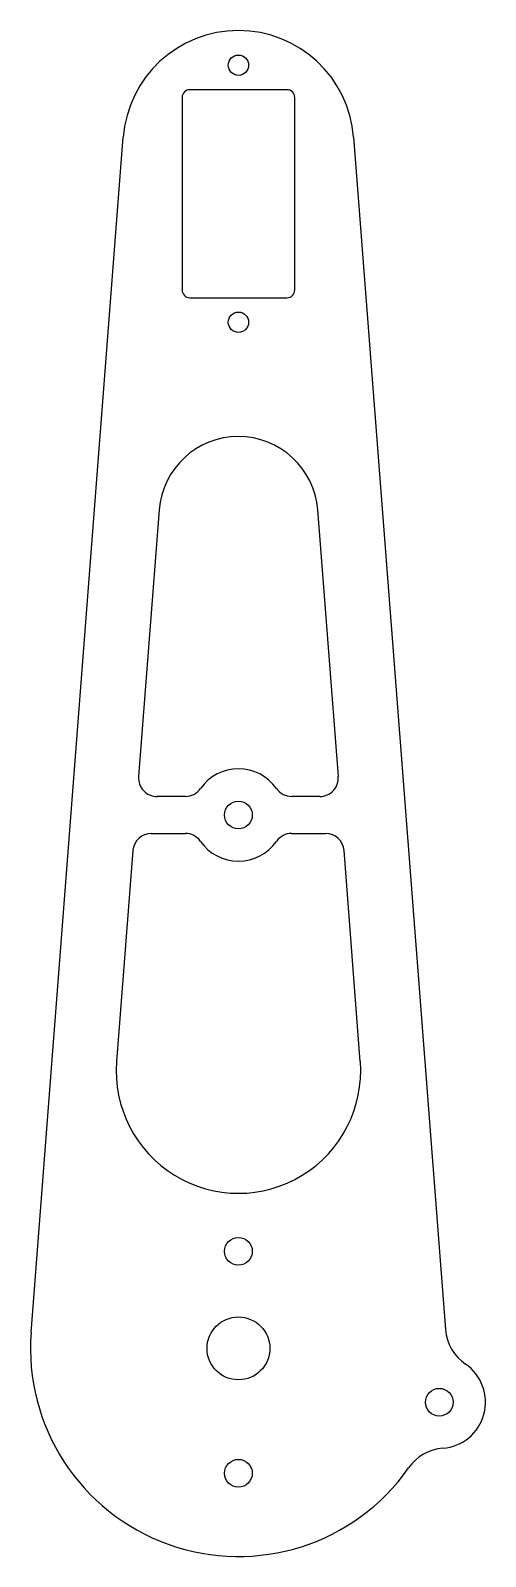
# Model space of a CAD drawing. Header units: millimetres. Extents: x -43 to 6, y -4 to 161.
import ezdxf

# ---------------------------------------------------------------- set-up
doc = ezdxf.new("R2010")
doc.units = ezdxf.units.MM

msp = doc.modelspace()

# ---------------------------------------------------------------- linework, layer by layer
at = {"color": 7, "linetype": 'Continuous', "lineweight": 25}
for p, q in [((-26.89, 154.04), (-26.89, 133.24)), ((-15.54, 154.89), (-26.04, 154.89)), ((-14.69, 133.24), (-14.69, 154.04)), ((-43.22, 20.52), (-33.25, 149.75)), ((-8.33, 149.75), (1.62, 20.82)), ((-26.04, 132.39), (-15.54, 132.39)), ((-29.37, 109.45), (-31.6, 80.63)), ((-9.98, 80.63), (-12.21, 109.45)), ((-26.53, 78.47), (-29.6, 78.47)), ((-11.98, 78.47), (-15.04, 78.47)), ((-30.22, 74.47), (-26.53, 74.47)), ((-15.04, 74.47), (-11.36, 74.47)), ((-32.22, 72.63), (-33.98, 49.81)), ((-7.6, 49.81), (-9.36, 72.63))]:
    msp.add_line(p, q, dxfattribs=at)
for centre, radius in [((-20.79, 157.54), 1.1), ((-20.79, 129.74), 1.1), ((-20.79, 76.47), 1.5), ((-20.79, 29.29), 1.5), ((-20.79, 18.79), 3.4), ((0.94, 12.97), 1.5), ((-20.79, 5.29), 1.5)]:
    msp.add_circle(centre, radius, dxfattribs=at)
for centre, radius, start, end in [((-20.79, 148.79), 12.5, 4.4117, 175.5883), ((-26.04, 154.04), 0.85, 90, 180), ((-15.54, 154.04), 0.85, 0, 90), ((-26.04, 133.24), 0.85, 180, 270), ((-15.54, 133.24), 0.85, 270, 0), ((-20.79, 108.79), 8.6, 4.4249, 175.5751), ((-20.79, 76.47), 5, 34.8499, 145.1501), ((-29.6, 80.47), 2, 175.5751, 270), ((-26.53, 80.47), 2, 270, 325.1501), ((-15.04, 80.47), 2, 214.8499, 270), ((-11.98, 80.47), 2, 270, 4.4249), ((-30.22, 72.47), 2, 90, 175.5751), ((-26.53, 72.47), 2, 34.8499, 90), ((-15.04, 72.47), 2, 90, 145.1501), ((-11.36, 72.47), 2, 4.4249, 90), ((-20.79, 76.47), 5, 214.8499, 325.1501), ((-20.79, 48.79), 13.23, 175.5751, 4.4249), ((-20.79, 18.79), 22.5, 175.5883, 324.95), ((6.61, 21.21), 5, 184.4117, 235.5162), ((0.94, 12.97), 5, 274.4712, 55.5162), ((1.72, 3), 5, 94.4712, 144.95)]:
    msp.add_arc(centre, radius, start, end, dxfattribs=at)

doc.saveas('drawing.dxf')
